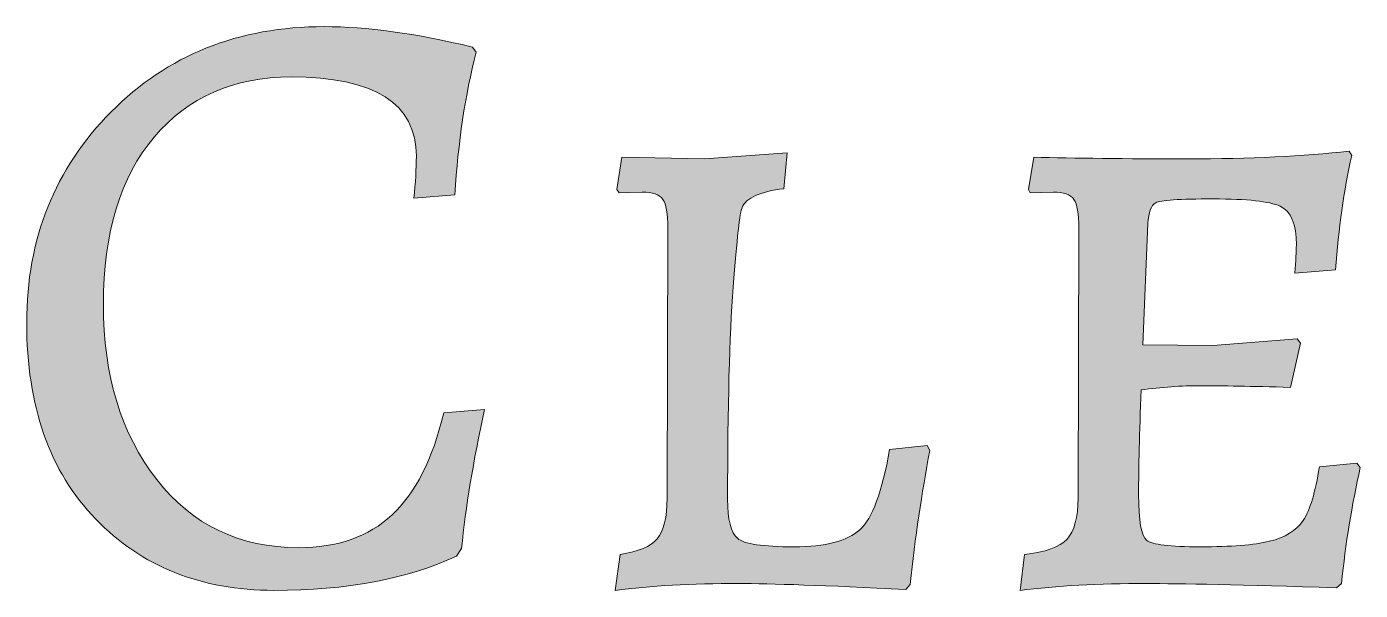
# Model space of a CAD drawing. Header units: inches. Extents: x 31.11 to 37.88, y -32.1 to -24.41.
# Drawn here: x 31.113 to 33.816, y -25.551 to -24.408 of the extents above; entities that cross this region are included whole.
import ezdxf

# ---------------------------------------------------------------- set-up
doc = ezdxf.new("R2010")
doc.units = ezdxf.units.IN
doc.header["$MEASUREMENT"] = 0
doc.layers.add('Layer 2', color=7, linetype='Continuous')

msp = doc.modelspace()

# ---------------------------------------------------------------- hatches: boundary and pattern name
at = {"layer": 'Layer 2', "true_color": 0xffffff}
h = msp.add_hatch(color=7, dxfattribs=at)
h.dxf.hatch_style = 2
edge = h.paths.add_edge_path()
edge.add_spline(control_points=[(31.9843, -25.4815), (31.8853, -25.5276), (31.762, -25.5507), (31.6145, -25.5507), (31.467, -25.5507), (31.3467, -25.5026), (31.2533, -25.4064), (31.16, -25.3102), (31.1134, -25.1774), (31.1134, -25.008), (31.1134, -24.8386), (31.1704, -24.6964), (31.2844, -24.5811), (31.3985, -24.4659), (31.5425, -24.4083), (31.7165, -24.4083), (31.8017, -24.4083), (31.902, -24.4221), (32.0172, -24.4498), (32.0172, -24.4498), (32.0241, -24.4602), (32.0241, -24.4602), (32.0022, -24.5466), (31.9878, -24.6428), (31.9809, -24.7488), (31.9809, -24.7488), (31.898, -24.7557), (31.898, -24.7557), (31.9014, -24.7246), (31.9031, -24.6964), (31.9031, -24.671), (31.9031, -24.5639), (31.8185, -24.5103), (31.6491, -24.5103), (31.5327, -24.5103), (31.4402, -24.5509), (31.3717, -24.6321), (31.3032, -24.7134), (31.2689, -24.8263), (31.2689, -24.9709), (31.2689, -25.1155), (31.3049, -25.2338), (31.3769, -25.326), (31.4489, -25.4182), (31.5448, -25.4643), (31.6646, -25.4643), (31.743, -25.4643), (31.8061, -25.4421), (31.8539, -25.3977), (31.9017, -25.3534), (31.9365, -25.2845), (31.9585, -25.1912), (31.9585, -25.1912), (32.0414, -25.1843), (32.0414, -25.1843), (32.0183, -25.2892), (32.0028, -25.383), (31.9947, -25.466), (31.9947, -25.466), (31.9843, -25.4815), (31.9843, -25.4815)], knot_values=[0, 0, 0, 0, 1, 1, 1, 2, 2, 2, 3, 3, 3, 4, 4, 4, 5, 5, 5, 6, 6, 6, 7, 7, 7, 8, 8, 8, 9, 9, 9, 10, 10, 10, 11, 11, 11, 12, 12, 12, 13, 13, 13, 14, 14, 14, 15, 15, 15, 16, 16, 16, 17, 17, 17, 18, 18, 18, 19, 19, 19, 20, 20, 20, 20], degree=3, periodic=1)
h = msp.add_hatch(color=7, dxfattribs=at)
h.dxf.hatch_style = 2
edge = h.paths.add_edge_path()
edge.add_spline(control_points=[(32.3196, -24.6727), (32.3196, -24.6727), (32.4873, -24.6762), (32.4873, -24.6762), (32.4873, -24.6762), (32.6549, -24.6641), (32.6549, -24.6641), (32.6549, -24.6641), (32.648, -24.7367), (32.648, -24.7367), (32.5996, -24.7425), (32.5714, -24.7551), (32.5633, -24.7747), (32.5587, -24.7839), (32.5527, -24.8378), (32.5452, -24.9363), (32.5377, -25.0348), (32.5339, -25.178), (32.5339, -25.3658), (32.5339, -25.4072), (32.5406, -25.4338), (32.5538, -25.4453), (32.5671, -25.4568), (32.6054, -25.4625), (32.6687, -25.4625), (32.7321, -25.4625), (32.7765, -25.451), (32.8018, -25.428), (32.8271, -25.405), (32.8473, -25.3508), (32.8623, -25.2655), (32.8623, -25.2655), (32.9383, -25.2569), (32.9383, -25.2569), (32.9383, -25.2569), (32.9435, -25.2673), (32.9435, -25.2673), (32.9274, -25.3537), (32.9141, -25.4441), (32.9038, -25.5386), (32.9038, -25.5386), (32.8951, -25.5489), (32.8951, -25.5489), (32.7327, -25.5409), (32.6197, -25.5369), (32.5564, -25.5369), (32.4607, -25.5369), (32.3772, -25.5414), (32.3058, -25.5507), (32.3058, -25.5507), (32.3162, -25.4781), (32.3162, -25.4781), (32.353, -25.4723), (32.3781, -25.4617), (32.3913, -25.4461), (32.4046, -25.4306), (32.4112, -25.4032), (32.4112, -25.364), (32.4112, -25.364), (32.413, -24.8162), (32.413, -24.8162), (32.413, -24.7874), (32.4095, -24.7681), (32.4026, -24.7583), (32.3957, -24.7485), (32.3819, -24.7436), (32.3611, -24.7436), (32.3611, -24.7436), (32.3144, -24.7453), (32.3144, -24.7453), (32.3144, -24.7453), (32.3093, -24.7384), (32.3093, -24.7384), (32.3093, -24.7384), (32.3196, -24.6727), (32.3196, -24.6727)], knot_values=[0, 0, 0, 0, 1, 1, 1, 2, 2, 2, 3, 3, 3, 4, 4, 4, 5, 5, 5, 6, 6, 6, 7, 7, 7, 8, 8, 8, 9, 9, 9, 10, 10, 10, 11, 11, 11, 12, 12, 12, 13, 13, 13, 14, 14, 14, 15, 15, 15, 16, 16, 16, 17, 17, 17, 18, 18, 18, 19, 19, 19, 20, 20, 20, 21, 21, 21, 22, 22, 22, 23, 23, 23, 24, 24, 24, 25, 25, 25, 25], degree=3, periodic=1)
h = msp.add_hatch(color=7, dxfattribs=at)
h.dxf.hatch_style = 2
edge = h.paths.add_edge_path()
edge.add_spline(control_points=[(33.3755, -25.0529), (33.3755, -25.0529), (33.5173, -25.0547), (33.5173, -25.0547), (33.5173, -25.0547), (33.6884, -25.0409), (33.6884, -25.0409), (33.6884, -25.0409), (33.6953, -25.0495), (33.6953, -25.0495), (33.6953, -25.0495), (33.6745, -25.1394), (33.6745, -25.1394), (33.595, -25.1371), (33.5348, -25.1359), (33.4939, -25.1359), (33.453, -25.1359), (33.4124, -25.1388), (33.3721, -25.1446), (33.3686, -25.2321), (33.3669, -25.3027), (33.3669, -25.3563), (33.3669, -25.4098), (33.3724, -25.4409), (33.3833, -25.4496), (33.3943, -25.4582), (33.4306, -25.4625), (33.4922, -25.4625), (33.5538, -25.4625), (33.6005, -25.4588), (33.6322, -25.4513), (33.6639, -25.4438), (33.6866, -25.4297), (33.7005, -25.409), (33.7143, -25.3882), (33.7252, -25.3519), (33.7333, -25.3001), (33.7333, -25.3001), (33.8093, -25.2932), (33.8093, -25.2932), (33.8093, -25.2932), (33.8162, -25.3018), (33.8162, -25.3018), (33.7989, -25.3779), (33.7863, -25.4562), (33.7782, -25.5369), (33.7782, -25.5369), (33.7678, -25.5455), (33.7678, -25.5455), (33.5766, -25.5397), (33.4481, -25.5369), (33.3825, -25.5369), (33.2857, -25.5369), (33.2004, -25.5414), (33.1267, -25.5507), (33.1267, -25.5507), (33.1353, -25.4781), (33.1353, -25.4781), (33.178, -25.4735), (33.2068, -25.4631), (33.2218, -25.447), (33.2367, -25.4309), (33.2442, -25.4032), (33.2442, -25.364), (33.2442, -25.364), (33.2459, -24.8162), (33.2459, -24.8162), (33.2459, -24.7874), (33.2425, -24.7681), (33.2356, -24.7583), (33.2286, -24.7485), (33.2148, -24.7436), (33.1941, -24.7436), (33.1941, -24.7436), (33.1474, -24.7453), (33.1474, -24.7453), (33.1474, -24.7453), (33.144, -24.7384), (33.144, -24.7384), (33.144, -24.7384), (33.1543, -24.6727), (33.1543, -24.6727), (33.2361, -24.6751), (33.3401, -24.6762), (33.4663, -24.6762), (33.5924, -24.6762), (33.7016, -24.671), (33.7938, -24.6606), (33.7938, -24.6606), (33.7989, -24.6693), (33.7989, -24.6693), (33.7828, -24.7407), (33.7719, -24.8179), (33.7661, -24.9009), (33.7661, -24.9009), (33.6832, -24.9078), (33.6832, -24.9078), (33.6855, -24.8825), (33.6866, -24.8634), (33.6866, -24.8507), (33.6866, -24.8081), (33.6757, -24.7819), (33.6538, -24.7721), (33.6319, -24.7623), (33.5867, -24.7574), (33.5181, -24.7574), (33.4495, -24.7574), (33.4107, -24.76), (33.4015, -24.7652), (33.3922, -24.7704), (33.387, -24.7845), (33.3859, -24.8075), (33.3859, -24.8075), (33.3755, -25.0529), (33.3755, -25.0529)], knot_values=[0, 0, 0, 0, 1, 1, 1, 2, 2, 2, 3, 3, 3, 4, 4, 4, 5, 5, 5, 6, 6, 6, 7, 7, 7, 8, 8, 8, 9, 9, 9, 10, 10, 10, 11, 11, 11, 12, 12, 12, 13, 13, 13, 14, 14, 14, 15, 15, 15, 16, 16, 16, 17, 17, 17, 18, 18, 18, 19, 19, 19, 20, 20, 20, 21, 21, 21, 22, 22, 22, 23, 23, 23, 24, 24, 24, 25, 25, 25, 26, 26, 26, 27, 27, 27, 28, 28, 28, 29, 29, 29, 30, 30, 30, 31, 31, 31, 32, 32, 32, 33, 33, 33, 34, 34, 34, 35, 35, 35, 36, 36, 36, 37, 37, 37, 38, 38, 38, 38], degree=3, periodic=1)

# ---------------------------------------------------------------- linework, layer by layer
at = {"layer": 'Layer 2', "lineweight": 0}
for points, knots in [([(31.9843, -25.4815), (31.8853, -25.5276), (31.762, -25.5507), (31.6145, -25.5507), (31.467, -25.5507), (31.3467, -25.5026), (31.2533, -25.4064), (31.16, -25.3102), (31.1134, -25.1774), (31.1134, -25.008), (31.1134, -24.8386), (31.1704, -24.6964), (31.2844, -24.5811), (31.3985, -24.4659), (31.5425, -24.4083), (31.7165, -24.4083), (31.8017, -24.4083), (31.902, -24.4221), (32.0172, -24.4498), (32.0172, -24.4498), (32.0241, -24.4602), (32.0241, -24.4602), (32.0022, -24.5466), (31.9878, -24.6428), (31.9809, -24.7488), (31.9809, -24.7488), (31.898, -24.7557), (31.898, -24.7557), (31.9014, -24.7246), (31.9031, -24.6964), (31.9031, -24.671), (31.9031, -24.5639), (31.8185, -24.5103), (31.6491, -24.5103), (31.5327, -24.5103), (31.4402, -24.5509), (31.3717, -24.6321), (31.3032, -24.7134), (31.2689, -24.8263), (31.2689, -24.9709), (31.2689, -25.1155), (31.3049, -25.2338), (31.3769, -25.326), (31.4489, -25.4182), (31.5448, -25.4643), (31.6646, -25.4643), (31.743, -25.4643), (31.8061, -25.4421), (31.8539, -25.3977), (31.9017, -25.3534), (31.9365, -25.2845), (31.9585, -25.1912), (31.9585, -25.1912), (32.0414, -25.1843), (32.0414, -25.1843), (32.0183, -25.2892), (32.0028, -25.383), (31.9947, -25.466), (31.9947, -25.466), (31.9843, -25.4815), (31.9843, -25.4815)], [0, 0, 0, 0, 1, 1, 1, 2, 2, 2, 3, 3, 3, 4, 4, 4, 5, 5, 5, 6, 6, 6, 7, 7, 7, 8, 8, 8, 9, 9, 9, 10, 10, 10, 11, 11, 11, 12, 12, 12, 13, 13, 13, 14, 14, 14, 15, 15, 15, 16, 16, 16, 17, 17, 17, 18, 18, 18, 19, 19, 19, 20, 20, 20, 20]), ([(32.3196, -24.6727), (32.3196, -24.6727), (32.4873, -24.6762), (32.4873, -24.6762), (32.4873, -24.6762), (32.6549, -24.6641), (32.6549, -24.6641), (32.6549, -24.6641), (32.648, -24.7367), (32.648, -24.7367), (32.5996, -24.7425), (32.5714, -24.7551), (32.5633, -24.7747), (32.5587, -24.7839), (32.5527, -24.8378), (32.5452, -24.9363), (32.5377, -25.0348), (32.5339, -25.178), (32.5339, -25.3658), (32.5339, -25.4072), (32.5406, -25.4338), (32.5538, -25.4453), (32.5671, -25.4568), (32.6054, -25.4625), (32.6687, -25.4625), (32.7321, -25.4625), (32.7765, -25.451), (32.8018, -25.428), (32.8271, -25.405), (32.8473, -25.3508), (32.8623, -25.2655), (32.8623, -25.2655), (32.9383, -25.2569), (32.9383, -25.2569), (32.9383, -25.2569), (32.9435, -25.2673), (32.9435, -25.2673), (32.9274, -25.3537), (32.9141, -25.4441), (32.9038, -25.5386), (32.9038, -25.5386), (32.8951, -25.5489), (32.8951, -25.5489), (32.7327, -25.5409), (32.6197, -25.5369), (32.5564, -25.5369), (32.4607, -25.5369), (32.3772, -25.5414), (32.3058, -25.5507), (32.3058, -25.5507), (32.3162, -25.4781), (32.3162, -25.4781), (32.353, -25.4723), (32.3781, -25.4617), (32.3913, -25.4461), (32.4046, -25.4306), (32.4112, -25.4032), (32.4112, -25.364), (32.4112, -25.364), (32.413, -24.8162), (32.413, -24.8162), (32.413, -24.7874), (32.4095, -24.7681), (32.4026, -24.7583), (32.3957, -24.7485), (32.3819, -24.7436), (32.3611, -24.7436), (32.3611, -24.7436), (32.3144, -24.7453), (32.3144, -24.7453), (32.3144, -24.7453), (32.3093, -24.7384), (32.3093, -24.7384), (32.3093, -24.7384), (32.3196, -24.6727), (32.3196, -24.6727)], [0, 0, 0, 0, 1, 1, 1, 2, 2, 2, 3, 3, 3, 4, 4, 4, 5, 5, 5, 6, 6, 6, 7, 7, 7, 8, 8, 8, 9, 9, 9, 10, 10, 10, 11, 11, 11, 12, 12, 12, 13, 13, 13, 14, 14, 14, 15, 15, 15, 16, 16, 16, 17, 17, 17, 18, 18, 18, 19, 19, 19, 20, 20, 20, 21, 21, 21, 22, 22, 22, 23, 23, 23, 24, 24, 24, 25, 25, 25, 25]), ([(33.3755, -25.0529), (33.3755, -25.0529), (33.5173, -25.0547), (33.5173, -25.0547), (33.5173, -25.0547), (33.6884, -25.0409), (33.6884, -25.0409), (33.6884, -25.0409), (33.6953, -25.0495), (33.6953, -25.0495), (33.6953, -25.0495), (33.6745, -25.1394), (33.6745, -25.1394), (33.595, -25.1371), (33.5348, -25.1359), (33.4939, -25.1359), (33.453, -25.1359), (33.4124, -25.1388), (33.3721, -25.1446), (33.3686, -25.2321), (33.3669, -25.3027), (33.3669, -25.3563), (33.3669, -25.4098), (33.3724, -25.4409), (33.3833, -25.4496), (33.3943, -25.4582), (33.4306, -25.4625), (33.4922, -25.4625), (33.5538, -25.4625), (33.6005, -25.4588), (33.6322, -25.4513), (33.6639, -25.4438), (33.6866, -25.4297), (33.7005, -25.409), (33.7143, -25.3882), (33.7252, -25.3519), (33.7333, -25.3001), (33.7333, -25.3001), (33.8093, -25.2932), (33.8093, -25.2932), (33.8093, -25.2932), (33.8162, -25.3018), (33.8162, -25.3018), (33.7989, -25.3779), (33.7863, -25.4562), (33.7782, -25.5369), (33.7782, -25.5369), (33.7678, -25.5455), (33.7678, -25.5455), (33.5766, -25.5397), (33.4481, -25.5369), (33.3825, -25.5369), (33.2857, -25.5369), (33.2004, -25.5414), (33.1267, -25.5507), (33.1267, -25.5507), (33.1353, -25.4781), (33.1353, -25.4781), (33.178, -25.4735), (33.2068, -25.4631), (33.2218, -25.447), (33.2367, -25.4309), (33.2442, -25.4032), (33.2442, -25.364), (33.2442, -25.364), (33.2459, -24.8162), (33.2459, -24.8162), (33.2459, -24.7874), (33.2425, -24.7681), (33.2356, -24.7583), (33.2286, -24.7485), (33.2148, -24.7436), (33.1941, -24.7436), (33.1941, -24.7436), (33.1474, -24.7453), (33.1474, -24.7453), (33.1474, -24.7453), (33.144, -24.7384), (33.144, -24.7384), (33.144, -24.7384), (33.1543, -24.6727), (33.1543, -24.6727), (33.2361, -24.6751), (33.3401, -24.6762), (33.4663, -24.6762), (33.5924, -24.6762), (33.7016, -24.671), (33.7938, -24.6606), (33.7938, -24.6606), (33.7989, -24.6693), (33.7989, -24.6693), (33.7828, -24.7407), (33.7719, -24.8179), (33.7661, -24.9009), (33.7661, -24.9009), (33.6832, -24.9078), (33.6832, -24.9078), (33.6855, -24.8825), (33.6866, -24.8634), (33.6866, -24.8507), (33.6866, -24.8081), (33.6757, -24.7819), (33.6538, -24.7721), (33.6319, -24.7623), (33.5867, -24.7574), (33.5181, -24.7574), (33.4495, -24.7574), (33.4107, -24.76), (33.4015, -24.7652), (33.3922, -24.7704), (33.387, -24.7845), (33.3859, -24.8075), (33.3859, -24.8075), (33.3755, -25.0529), (33.3755, -25.0529)], [0, 0, 0, 0, 1, 1, 1, 2, 2, 2, 3, 3, 3, 4, 4, 4, 5, 5, 5, 6, 6, 6, 7, 7, 7, 8, 8, 8, 9, 9, 9, 10, 10, 10, 11, 11, 11, 12, 12, 12, 13, 13, 13, 14, 14, 14, 15, 15, 15, 16, 16, 16, 17, 17, 17, 18, 18, 18, 19, 19, 19, 20, 20, 20, 21, 21, 21, 22, 22, 22, 23, 23, 23, 24, 24, 24, 25, 25, 25, 26, 26, 26, 27, 27, 27, 28, 28, 28, 29, 29, 29, 30, 30, 30, 31, 31, 31, 32, 32, 32, 33, 33, 33, 34, 34, 34, 35, 35, 35, 36, 36, 36, 37, 37, 37, 38, 38, 38, 38])]:
    msp.add_open_spline(points, degree=3, knots=knots, dxfattribs=at)

doc.saveas('drawing.dxf')
